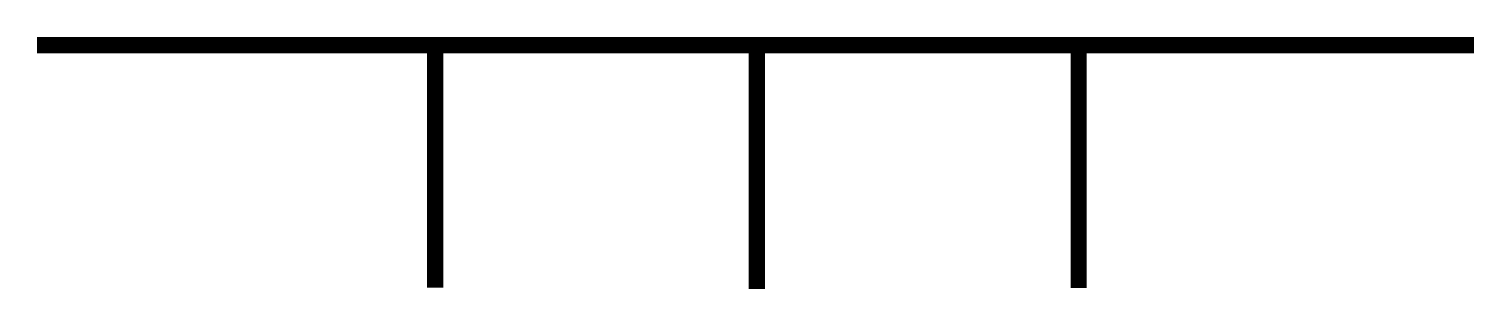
# Model space of a CAD drawing. Extents: x -0.03 to 9.01, y -0.05 to 1.61.
import ezdxf

# ---------------------------------------------------------------- set-up
doc = ezdxf.new("R2010")
doc.units = 0
doc.header["$MEASUREMENT"] = 0
doc.layers.get('0').update_dxf_attribs({"linetype": 'CONTINUOUS'})

msp = doc.modelspace()

# ---------------------------------------------------------------- linework, layer by layer
at = {"const_width": 0.1}
for points in [[(8.9555, 1.5135), (0.0243, 1.5135)], [(2.4987, 1.5633), (2.4987, 0.0067)], [(4.4983, 1.4908), (4.4983, -0.0011)], [(6.4982, 1.5607), (6.4982, 0.004)]]:
    msp.add_lwpolyline(points, dxfattribs=at)

doc.saveas('drawing.dxf')
